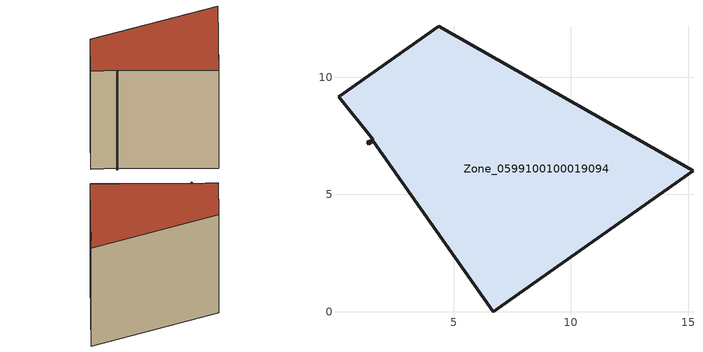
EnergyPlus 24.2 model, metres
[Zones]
Zone_0599100100019094
 floor ground (C_G): 6.69,0 1.57,7.26 1.39,7.13 1.32,7.22 1.56,7.33 0.09,9.17 4.37,12.17 15.21,6 z4.53
 wall outside (C_F): 1.57,7.26 6.69,0 15.21,6 4.37,12.17 0.09,9.17 1.56,7.33 1.32,7.22 1.39,7.13 1.57,7.26 z4.53:14.84
 roof outside (C_R): 0.09,9.17 1.56,7.33 1.32,7.22 1.39,7.13 1.57,7.26 6.69,0 15.21,6 4.37,12.17 z14.84
[BUILDING]
Pand.0599100100019094: North Axis=0; Terrain=City; Loads Convergence Tolerance Value=0.04; Temperature Convergence Tolerance Value=0.4; Solar Distribution=FullExterior; Maximum Number of Warmup Days=25; Minimum Number of Warmup Days=1
[Site:Location]
Rotterdam.The.Hague.AP_ZH_NLD Design_Conditions: Latitude=51.96; Longitude=4.45; Time Zone=1; Elevation=-4.5
[SITE:GROUNDTEMPERATURE:BUILDINGSURFACE]
18, 18, 18, 18, 18, 18, 18, 18, 18, 18, 18, 18
[MATERIAL] Thermal Absorptance=0.9; Solar Absorptance=0.7; Visible Absorptance=0.7
Name | Roughness | Thickness | Conductivity | Density | Specific Heat
G.TI.2015-2018 | MediumSmooth | 0.15 | 0.0428571 | 540 | 1210
F.TI.2015-2018 | Rough | 0.3 | 0.0666667 | 1920 | 840
R.TI.2015-2018 | MediumRough | 0.2 | 0.0333333 | 1500 | 1000
[CONSTRUCTION]
C_G: G.TI.2015-2018
C_F: F.TI.2015-2018
C_R: R.TI.2015-2018
[ZONE]
Zone_0599100100019094: Type=1; Multiplier=1; Ceiling Height=Autocalculate; Volume=Autocalculate; Floor Area=autocalculate; Part of Total Floor Area=Yes
[ZONEINFILTRATION:DESIGNFLOWRATE]
Infil_Zone_0599100100019094: Zone or ZoneList or Space or SpaceList=Zone_0599100100019094; Schedule=AlwaysOn; Design Flow Rate Calculation Method=Flow/Area; Flow Rate per Floor Area=0.0015; Constant Term Coefficient=1; Temperature Term Coefficient=0; Velocity Term Coefficient=0; Velocity Squared Term Coefficient=0
[HVACTEMPLATE:ZONE:IDEALLOADSAIRSYSTEM]
Zone_0599100100019094: Maximum Heating Supply Air Temperature=50; Minimum Cooling Supply Air Temperature=13; Maximum Heating Supply Air Humidity Ratio=0.0156; Minimum Cooling Supply Air Humidity Ratio=0.0077; Heating Limit=NoLimit; Cooling Limit=NoLimit; Dehumidification Control Type=ConstantSensibleHeatRatio; Cooling Sensible Heat Ratio=0.7; Dehumidification Setpoint=60; Humidification Control Type=None; Humidification Setpoint=30; Outdoor Air Method=None; Outdoor Air Flow Rate per Person=0.00944; Outdoor Air Flow Rate per Zone Floor Area=0; Outdoor Air Flow Rate per Zone=0; Demand Controlled Ventilation Type=None; Outdoor Air Economizer Type=NoEconomizer; Heat Recovery Type=None; Sensible Heat Recovery Effectiveness=0.7; Latent Heat Recovery Effectiveness=0.65
[ZONECONTROL:THERMOSTAT]
ThermostatControl_Zone_0599100100019094: Zone or ZoneList=Zone_0599100100019094; Control Type Schedule=DualSetpointControlType; Control 1=Thermostat_Zone_0599100100019094; Temperature Difference Between Cutout And Setpoint=0
[THERMOSTATSETPOINT:DUALSETPOINT]
Thermostat_Zone_0599100100019094: Heating Setpoint Temperature Schedule=HeatingSetpoint_Zone_0599100100019094; Cooling Setpoint Temperature Schedule=CoolingSetpoint_Zone_0599100100019094
[SCHEDULE:COMPACT]
HeatingSetpoint_Zone_0599100100019094: Through: 12/31, For: AllDays, Until: 24:00, 21
CoolingSetpoint_Zone_0599100100019094: Through: 12/31, For: AllDays, Until: 24:00, 24
DualSetpointControlType: Through: 12/31, For: AllDays, Until: 24:00, 4
AlwaysOn: Through: 12/31, For: AllDays, Until: 24:00, 1
